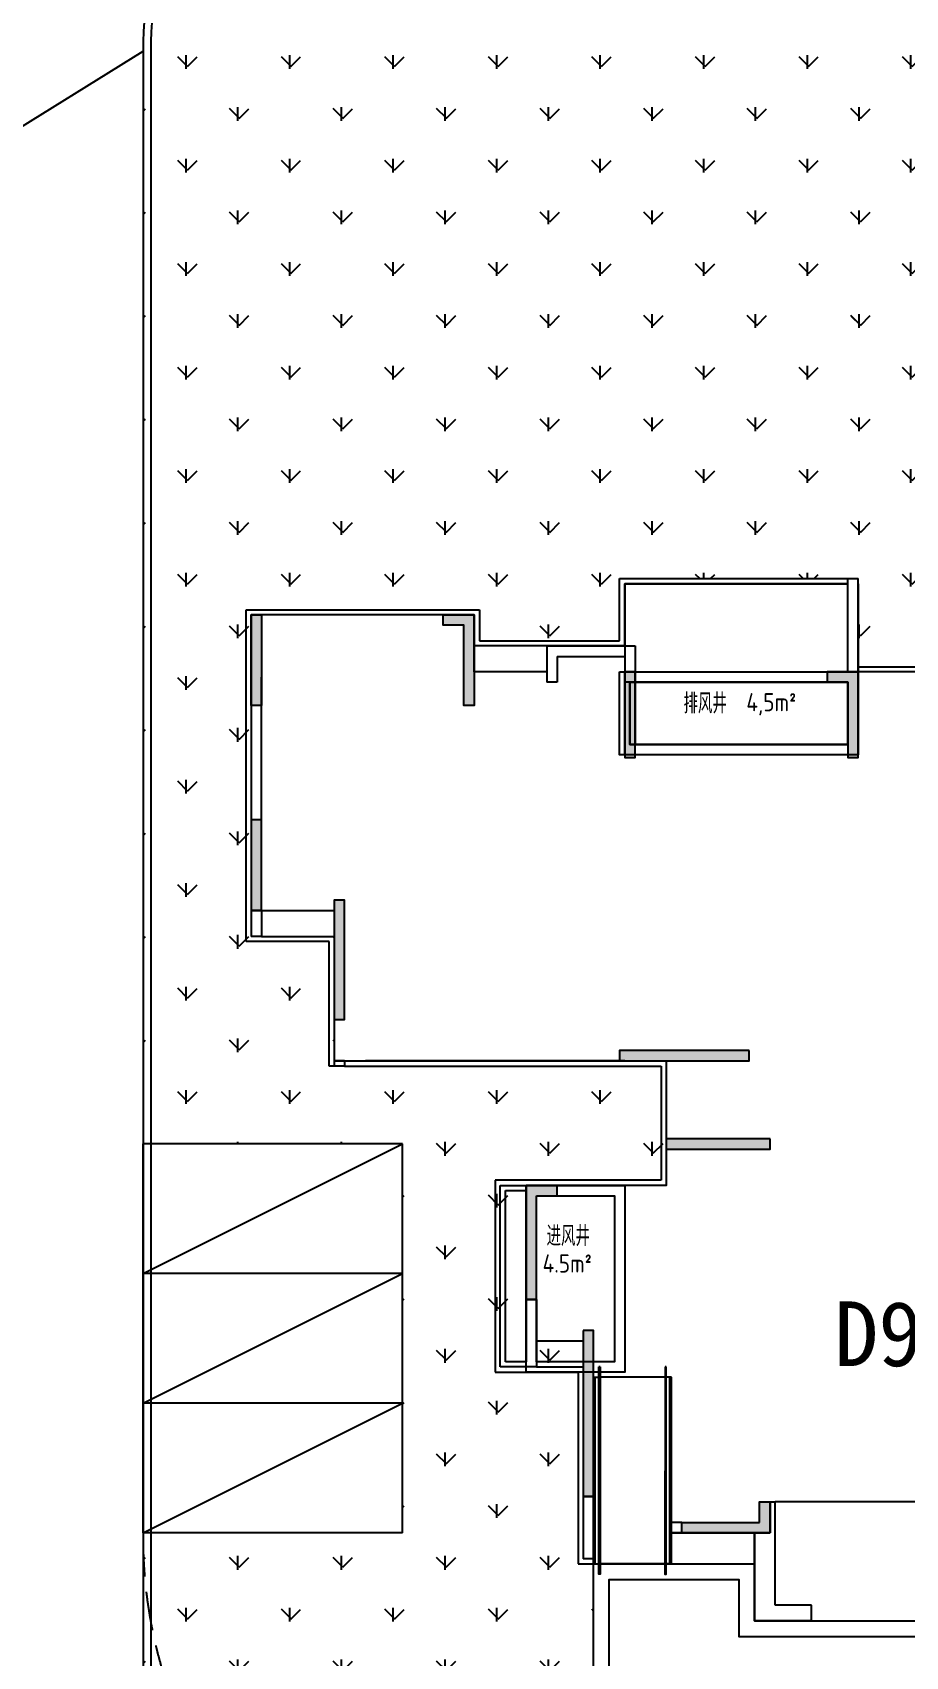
# Model space of a CAD drawing. Header units: millimetres. Extents: x 36720183 to 38160956, y 58934012 to 60388477.
# Drawn here: x 37524127 to 37540954, y 59422029 to 59453344 of the extents above; entities that cross this region are included whole.
import ezdxf

# ---------------------------------------------------------------- set-up
doc = ezdxf.new("R2010")
doc.units = ezdxf.units.MM
doc.header["$LTSCALE"] = 1000
doc.header["$MEASUREMENT"] = 0
doc.linetypes.add('DASH', pattern=[0.35, 0.25, -0.1])
doc.linetypes.add('X-A7-L1-PLAN$0$DOTE', pattern=[2.4200000000000004, 2, -0.2, 0.02, -0.2])
for name, color, linetype in [('@ 绿化', 8, 'Continuous'), ('@YL', 2, 'Continuous'), ('C_Hatch', 41, 'Continuous'), ('C_Wall', 6, 'Continuous'), ('DL_道路红线_支路网_', 1, 'Continuous'), ('j-建筑提资说明', 5, 'Continuous'), ('PUB_TEXT', 7, 'Continuous'), ('RMJM - P1 - P - 120-1$0$文字说明', 7, 'Continuous'), ('STAIR', 2, 'Continuous'), ('WALL', 4, 'Continuous'), ('WINDOW', 2, 'Continuous'), ('X-A7-L1-PLAN$0$dote', 1, 'X-A7-L1-PLAN$0$DOTE'), ('扑救面', 2, 'Continuous'), ('裙楼挑廊', 7, 'Continuous'), ('车位', 40, 'Continuous')]:
    doc.layers.add(name, color=color, linetype=linetype)
doc.styles.add('RMJM - P1 - P - 120-1$0$RMJM_TEXT', font='ARIAL.TTF', dxfattribs={"height": 2.5})
doc.styles.get("Standard").update_dxf_attribs({"font": 'gbenor.shx', "bigfont": 'gbcbig.shx'})
pattern_1 = [(90, (0, 0), (-997.7954749999999, 997.7954750000001), [264.58066, -1731.01015]), (45, (0, 0), (-997.7961550815103, 997.7961550815104), [264.58066, -1146.51615]), (135, (0, 0), (-997.7961550815104, -997.7961550815103), [264.58066, -1146.51615])]

# ---------------------------------------------------------------- blocks, each defined once
blk = doc.blocks.new('车位')
at = {"layer": '车位'}
for p, q in [((2126015.363578103, 462726.0883824006), (2126015.363578103, 465226.0883824006)), ((2131015.363578103, 465226.0883824006), (2126015.363578103, 465226.0883824006)), ((2131015.363578111, 462726.0891391188), (2131015.363578103, 465226.0883824006)), ((2131015.363578111, 462726.0891391188), (2126015.363578103, 462726.0883824006))]:
    blk.add_line(p, q, dxfattribs=at)
blk.add_lwpolyline([(2126015.363578103, 462726.0883824006), (2131015.363578111, 465226.0883824006)], dxfattribs=at)
blk = doc.blocks.new('gj1-0107')
at = {"layer": 'WALL', "color": 2}
for points in [[(42898161.60245097, 57728346.38782929), (42902761.5169506, 57728346.38782929), (42902761.5169506, 57726746.38788577), (42898161.60245097, 57726746.38788577)], [(42902561.51700176, 57728146.38782929), (42898361.60245097, 57728146.38782929), (42898361.60245097, 57726946.38784846), (42902561.51700176, 57726946.38784846)], [(42898361.60245097, 57728146.38782929), (42902561.5169506, 57728146.38782929), (42902561.5169506, 57726946.38788577), (42898361.60245097, 57726946.38788577)], [(42896361.60245097, 57718446.38859461), (42898261.60247244, 57718446.38857052), (42898261.60247241, 57714846.38856554), (42896361.60245097, 57714846.38856554)], [(42896561.60245097, 57718246.38859207), (42898061.60247244, 57718246.38857306), (42898061.60247241, 57715046.38856554), (42896561.60245097, 57715046.38856554)]]:
    blk.add_lwpolyline(points, close=True, dxfattribs=at)
at = {"layer": 'j-建筑提资说明', "color": 2, "char_height": 350, "attachment_point": 1}
for s, insert, width in [('4,5m²', (42900605.20815059, 57727937.36254732), 1018.596089087427), ('4.5m² ', (42896678.31448017, 57717114.53134561), 1092.893483996391)]:
    blk.add_mtext(s, dxfattribs=dict(at, insert=insert, width=width))
at = {"layer": 'PUB_TEXT', "color": 2}
for s, p in [('排风井', (42899394.40946062, 57727545.92719314)), ('进风井', (42896754.99352636, 57717276.94882651))]:
    blk.add_text(s, height=385.8156028368794, dxfattribs=at).set_placement(p)
blk = doc.blocks.new('xfgvdf23')
at = {"layer": 'C_Hatch'}
h = blk.add_hatch(color=256, dxfattribs=at)
h.paths.add_polyline_path([(11788732.39793493, 374174.040619798), (11788732.39793493, 374374.040619798), (11788932.39793493, 374374.040619798), (11788932.39793493, 373974.040619798), (11787332.39803029, 373974.040619798), (11787332.39803029, 374174.040619798)])
h.paths.add_polyline_path([(11783232.39793493, 380574.0406199259), (11784882.39793459, 380574.0406199259), (11784882.39793459, 380374.0406198881), (11783232.39793493, 380374.0406198881)])
h.paths.add_polyline_path([(11769632.19057061, 372774.1261586127), (11769632.39793418, 372773.9560364417), (11769832.39793418, 372773.8709671597), (11769832.39793418, 375073.9559333803), (11769632.39793418, 375073.9559333803), (11769632.19057061, 372774.0410893307)])
h.paths.add_polyline_path([(11781932.43913328, 378174.0406048513), (11781932.39793474, 379274.0406196596), (11783932.39793474, 379274.0406196596), (11783932.39793474, 378574.0408103945), (11784132.39793474, 378574.0408103945), (11784132.39793474, 379274.0406196596), (11784132.39793474, 379474.0406196596), (11783932.39793474, 379474.0406196596), (11781732.39793474, 379474.0406196596), (11781732.43913328, 378174.0406048513)])
h.paths.add_polyline_path([(11779732.31553728, 379474.0406198149), (11779132.31553728, 379474.0406198149), (11779132.31553728, 379274.0406198149), (11779532.31553728, 379274.0406198149), (11779532.31553728, 377824.1306465151), (11779732.31553728, 377824.1306465151)])
h.paths.add_polyline_path([(11784832.39793474, 362874.0406196596), (11784832.39793474, 363474.041382599), (11785032.39793474, 363474.041382599), (11785032.39793474, 363074.0406196596), (11786532.39794592, 363074.0406196589), (11786532.39794592, 362874.0406196589)])
h.paths.add_polyline_path([(11788932.39793474, 369574.041382599), (11788932.39793474, 369374.041382599), (11789332.39793474, 369374.041382599), (11789332.39793474, 367374.0406196142), (11789532.39793474, 367374.0406196142), (11789532.39793474, 369574.041382599)])
h.paths.add_polyline_path([(11781932.39793474, 376674.0408103945), (11781932.39793474, 374274.0409057619), (11781732.39793474, 374274.0409057619), (11781732.39793474, 376674.0408103945)])
h.paths.add_polyline_path([(11801032.39793474, 380574.0406196596), (11800432.39793474, 380574.0406196596), (11800432.39793474, 380374.0406196596), (11800832.39793474, 380374.0406196596), (11800832.39793474, 378924.0408103945), (11801032.39793474, 378924.0408103945)])
h.paths.add_polyline_path([(11794832.36397899, 388674.0406201748), (11794832.39793474, 385874.0406197527), (11795032.39793474, 385874.0406197527), (11795032.36397899, 388674.0406201748)])
h.paths.add_polyline_path([(11793832.39793413, 389374.0406194866), (11792132.39793474, 389374.0406197527), (11792132.39793474, 389174.0406197527), (11793832.39793413, 389174.0406194866)])
h.paths.add_polyline_path([(11796132.39793429, 383174.0406237008), (11795732.39793429, 383174.0406237008), (11795732.39793429, 382974.0406237008), (11796332.39793429, 382974.0406237008), (11796332.39791921, 386074.0406199396), (11796132.39791921, 386074.0406199396)])
h.paths.add_polyline_path([(11768232.97983809, 380573.8712767723), (11768232.89744058, 378823.9559632067), (11768032.89744058, 378823.9559632067), (11768032.97983809, 380573.8712767723)])
h.paths.add_polyline_path([(11771732.69007724, 380573.8712767723), (11772332.69007724, 380573.8712767723), (11772332.60768034, 378824.0406199432), (11772132.60768034, 378824.0406199432), (11772132.69007724, 380373.8712767723), (11771732.69007724, 380373.8712767723)])
h.paths.add_polyline_path([(11782832.39793474, 388674.0406199401), (11782832.39793474, 385874.0406196596), (11783032.39793474, 385874.0406196596), (11783032.39793474, 388674.0406199401)])
h.paths.add_polyline_path([(11781732.39793474, 385574.0406199394), (11781532.39793474, 385574.0406199394), (11781532.39793474, 383174.0406196596), (11782132.39793474, 383174.0406196596), (11782132.39793474, 383374.0406196596), (11781732.39793474, 383374.0406196596)])
h.paths.add_polyline_path([(11775232.39793437, 379474.0406198149), (11775232.39793437, 377824.1306465151), (11775432.39793437, 377824.1306465151), (11775432.39793437, 379474.0406198149)])
h.paths.add_polyline_path([(11768032.60529813, 376623.9558856966), (11768032.60529813, 374873.9559333803), (11768232.60529813, 374873.9559333803), (11768232.60529813, 376623.9558856966)])
h.paths.add_polyline_path([(11785932.39793474, 389374.0406196596), (11784232.39793455, 389374.0406196596), (11784232.39793455, 389174.0406196596), (11785932.39793474, 389174.0406196596)])
h.paths.add_polyline_path([(11786832.39793474, 372174.0410011293), (11785232.39793474, 372174.0410011293), (11785232.39793474, 371974.0410011293), (11786832.39793474, 371974.0410011293)])
h.paths.add_polyline_path([(11777632.4009865, 372174.0410011293), (11775132.4009865, 372174.0410011293), (11775132.4009865, 371974.0410011293), (11777632.4009865, 371974.0410011293)])
h.paths.add_polyline_path([(11786132.39793474, 378974.0408103945), (11786132.39793474, 378374.0408103945), (11786332.39793474, 378374.0408103945), (11786332.39793474, 378774.0408103945), (11789132.39793474, 378774.0408103945), (11789132.39793474, 378974.0408103945)])
h.paths.add_polyline_path([(11788932.39793474, 385874.0406238879), (11788932.39793474, 382974.0406238879), (11789132.39793474, 382974.0406238879), (11789132.39793474, 385874.0406238879)])
h.paths.add_polyline_path([(11774432.4009865, 366774.041382599), (11774432.39802722, 363574.0406196589), (11774632.39802722, 363574.0406196589), (11774632.4009865, 366774.041382599)])
h.paths.add_polyline_path([(11773532.4009865, 369374.041382599), (11773932.39488298, 369374.041382599), (11773932.39488298, 369574.041382599), (11773332.4009865, 369574.041382599), (11773332.4009865, 367374.0406196142), (11773532.4009865, 367374.0406196142)])
h.paths.add_polyline_path([(11778032.4009865, 370474.0410011293), (11776032.4009865, 370474.0410011293), (11776032.4009865, 370274.0410011293), (11778032.4009865, 370274.0410011293)])
h.paths.add_polyline_path([(11786832.39793474, 370474.0410011293), (11784832.39793474, 370474.0410011293), (11784832.39793474, 370274.0410011293), (11786832.39793474, 370274.0410011293)])
h.paths.add_polyline_path([(11788232.39793474, 366774.041382599), (11788232.39793474, 363574.0406196589), (11788432.39793474, 363574.0406196589), (11788432.39793474, 366774.041382599)])
h.paths.add_polyline_path([(11791132.39793474, 374724.0410011293), (11790932.39793474, 374724.0410011293), (11790932.39793474, 373074.0410011293), (11791532.39793474, 373074.0410011293), (11791532.39793474, 373274.0410011293), (11791132.39793474, 373274.0410011293)])
h.paths.add_polyline_path([(11798332.39793474, 373274.0410011293), (11798332.39793474, 371524.0410011293), (11798532.39793474, 371524.0410011293), (11798532.39793474, 373274.0410011293)])
h.paths.add_polyline_path([(11802432.39793474, 377674.0408103945), (11802432.39793474, 375924.0409117223), (11802632.39793474, 375924.0409117223), (11802632.39793474, 377674.0408103945)])
h.paths.add_polyline_path([(11802432.39793474, 371724.0410011293), (11802032.39793474, 371724.0410011293), (11802032.39793474, 371524.0410011293), (11802632.39793474, 371524.0410011293), (11802632.39793474, 373174.0410011293), (11802432.39793474, 373174.0410011293)])
h.paths.add_polyline_path([(11795232.26976091, 380574.0310829164), (11795232.26976091, 378974.0310829164), (11795432.26976091, 378974.0310829164), (11795432.26976091, 380374.0310829164), (11796082.39793437, 380374.0406224331), (11796082.39793437, 380574.0406224331)])
h.paths.add_polyline_path([(11778032.39793474, 362874.0406196596), (11776332.39794648, 362874.0406196589), (11776332.39794648, 363074.0406196589), (11777832.39793474, 363074.0406196596), (11777832.39793474, 363474.041382599), (11778032.39793474, 363474.041382599)])
at = {"layer": 'C_Wall'}
for points in [[(11768232.97983809, 380573.8712767723), (11768232.89744058, 378823.9559632067), (11768032.89744058, 378823.9559632067), (11768032.97983809, 380573.8712767723)], [(11775232.39793437, 379474.0406198149), (11775232.39793437, 377824.1306465151), (11775432.39793437, 377824.1306465151), (11775432.39793437, 379474.0406198149)], [(11768032.60529813, 376623.9558856966), (11768032.60529813, 374873.9559333803), (11768232.60529813, 374873.9559333803), (11768232.60529813, 376623.9558856966)], [(11769632.19057061, 372774.1261586127), (11769632.39793418, 372773.9560364417), (11769832.39793418, 372773.8709671597), (11769832.39793418, 375073.9559333803), (11769632.39793418, 375073.9559333803), (11769632.19057061, 372774.0410893307)], [(11777632.4009865, 372174.0410011293), (11775132.4009865, 372174.0410011293), (11775132.4009865, 371974.0410011293), (11777632.4009865, 371974.0410011293)], [(11778032.4009865, 370474.0410011293), (11776032.4009865, 370474.0410011293), (11776032.4009865, 370274.0410011293), (11778032.4009865, 370274.0410011293)], [(11774432.4009865, 366774.041382599), (11774432.39802722, 363574.0406196589), (11774632.39802722, 363574.0406196589), (11774632.4009865, 366774.041382599)]]:
    blk.add_lwpolyline(points, close=True, dxfattribs=at)
for points in [[(11771732.69007724, 380573.8712767723), (11772332.69007724, 380573.8712767723), (11772332.60768034, 378824.0406199432), (11772132.60768034, 378824.0406199432), (11772132.69007724, 380373.8712767723), (11771732.69007724, 380373.8712767723), (11771732.69007724, 380573.8712767723)], [(11779732.31553728, 379474.0406198149), (11779132.31553728, 379474.0406198149), (11779132.31553728, 379274.0406198149), (11779532.31553728, 379274.0406198149), (11779532.31553728, 377824.1306465151), (11779732.31553728, 377824.1306465151), (11779732.31553728, 379474.0406198149)], [(11773532.4009865, 369374.041382599), (11773932.39488298, 369374.041382599), (11773932.39488298, 369574.041382599), (11773332.4009865, 369574.041382599), (11773332.4009865, 367374.0406196142), (11773532.4009865, 367374.0406196142), (11773532.4009865, 369374.041382599)], [(11777832.39793474, 363074.0406196596), (11777832.39793474, 363474.041382599), (11778032.39793474, 363474.041382599), (11778032.39793474, 362874.0406196596)], [(11778032.39793474, 362874.0406196596), (11776332.39794648, 362874.0406196589), (11776332.39794648, 363074.0406196589), (11777832.39793474, 363074.0406196596)]]:
    blk.add_lwpolyline(points, dxfattribs=at)
blk = doc.blocks.new('sd14esdf126723rwvgfwed')
at = {"color": 6}
for p, q in [((12173783.31583668, 337556.8482209072), (12174683.14813345, 337556.8482209072)), ((12174683.14813345, 337556.8482209072), (12174683.31287739, 333859.8295594752))]:
    blk.add_line(p, q, dxfattribs=at)
for points in [[(12181783.14800041, 354159.8295591921), (12183483.14800059, 354159.8295591921), (12183483.14800059, 351356.8482212201), (12184083.23039712, 351356.8482212275), (12184083.23039713, 350459.8295591921), (12179983.14800041, 350459.8295591921)], [(12179783.2809916, 352156.8482059538), (12175483.19860381, 352156.8482059538), (12175483.24285971, 350456.848221153), (12175483.05887718, 350456.848212488)], [(12173983.06855614, 350456.7775830925), (12172583.23039712, 350456.7116695195), (12172582.76607516, 351556.8484089375), (12168283.37408663, 351556.8484089375), (12168283.50846215, 345856.8482061401), (12169883.2398074, 345856.8482061401), (12169883.23985761, 342956.7118608728), (12176283.23986422, 342956.7118608728), (12176283.22971176, 340556.7116722763), (12173583.23343939, 340556.7124324217), (12173583.23343939, 340556.7124324217), (12173583.23343939, 340556.7124324217)], [(12176383.39519391, 333856.8482209444), (12177983.24907324, 333856.8482208028), (12177983.14426496, 332159.829749912), (12185383.14426602, 332159.829749912), (12185383.20781565, 333856.8482226357), (12188683.23039786, 333856.8482210934), (12188683.23039768, 337556.8482209966), (12189583.14800022, 337556.8482209966)]]:
    blk.add_lwpolyline(points, dxfattribs=at)
at = {"layer": 'STAIR', "color": 6}
blk.add_line((12179083.14801008, 332159.8297499269), (12184283.15573733, 332159.9637328312), dxfattribs=at)
at = {"layer": 'WALL', "color": 6}
for p, q in [((12179783.23038764, 350456.8482209146), (12179783.23038764, 352256.8482059538)), ((12179783.23038764, 352256.8482059538), (12179983.23038764, 352256.8482059538)), ((12179983.23038764, 350456.8482209146), (12179983.23038764, 352256.8482059538)), ((12173983.06855556, 350956.9478943944), (12175683.06855612, 350956.9478943944)), ((12173983.06855556, 350956.9478943944), (12173983.06855614, 350256.9475154951)), ((12174183.06855612, 350756.9478944167), (12175483.06855626, 350756.9478944167)), ((12174183.06855612, 350756.9478944167), (12174183.06855614, 350256.9475154951)), ((12175483.06855626, 350756.9478944167), (12175483.06855632, 350256.9475154951)), ((12175683.06855612, 350956.9478943944), (12175683.06855632, 350256.9475154951)), ((12179783.23038764, 350456.8482209146), (12179983.23038764, 350456.8482209146)), ((12174183.06855614, 350256.9475154951), (12173983.06855614, 350256.9475154951)), ((12175683.06855632, 350256.9475154951), (12175483.06855632, 350256.9475154951)), ((12168283.49904183, 345856.7635348663), (12168283.49904183, 345356.7635348663)), ((12168483.49904183, 345856.7635348663), (12168283.49904183, 345856.7635348663)), ((12168483.49904183, 345856.7635348663), (12168483.49904183, 345356.7635348663)), ((12168483.49904183, 345356.7635348663), (12168283.49904183, 345356.7635348663)), ((12169883.23038708, 342956.8482210487), (12169883.23038708, 342856.8482210487)), ((12170083.23038708, 342956.8482210487), (12169883.23038708, 342956.8482210487)), ((12170083.23038708, 342956.8482210487), (12170083.23038708, 342856.8482210487)), ((12170083.23038708, 342856.8482210487), (12169883.23038708, 342856.8482210487)), ((12173083.23343947, 337056.8482215703), (12173083.23343947, 340556.8489833996)), ((12173083.23343947, 340556.8489833996), (12173583.23343939, 340556.8489838541)), ((12173183.23343944, 337156.8482208997), (12173183.23343944, 340456.8489843756)), ((12173183.23343944, 340456.8489843756), (12173583.23343939, 340456.8489838541)), ((12173583.23343939, 340556.8489838541), (12173583.23343939, 340456.8489838541)), ((12173583.31583668, 338356.8482211009), (12173583.31583684, 337156.8482208997)), ((12173783.31583668, 338356.8482211009), (12173583.31583668, 338356.8482211009)), ((12173783.31583668, 338356.8482211009), (12173783.31583647, 337056.8482215703)), ((12173783.31583647, 337056.8482215703), (12173083.23343947, 337056.8482215703)), ((12173583.31583684, 337156.8482208997), (12173183.23343944, 337156.8482208997)), ((12174683.31287739, 334556.8482211456), (12174683.31287739, 333356.8482211456)), ((12174883.31287739, 334556.8482211456), (12174683.31287739, 334556.8482211456)), ((12174883.31287739, 334556.8482211456), (12174883.31287739, 333356.8482211456)), ((12178283.16668651, 334456.8487811685), (12178383.16668556, 334456.8625120223)), ((12178283.24907167, 333856.8482090607), (12178283.16668651, 334456.8487811685)), ((12178383.24907073, 333856.8619399145), (12178383.16668556, 334456.8625120223)), ((12176583.71362451, 334056.8481964543), (12176383.71362451, 334056.8481964543)), ((12176383.71362451, 333856.8481964543), (12176383.71362451, 334056.8481964543)), ((12176583.71362451, 333856.8481964543), (12176383.71362451, 333856.8481964543)), ((12176583.71362451, 333856.8481964543), (12176583.71362451, 334056.8481964543)), ((12177983.24907217, 333856.8308920935), (12178283.24907167, 333856.8482090607)), ((12177983.34702858, 332159.8297495842), (12177983.24907217, 333856.8308920935)), ((12178383.32971238, 332459.8297497481), (12178383.24907151, 333856.8539813906)), ((12174883.31287739, 333356.8482211456), (12174683.31287739, 333356.8482211456)), ((12179083.14801008, 332459.8297499269), (12178383.32971238, 332459.8297497481)), ((12179083.14801008, 332159.8297499269), (12179083.14801008, 332459.8297499269)), ((12179083.14801008, 332159.8297499269), (12177983.34702858, 332159.8297495842))]:
    blk.add_line(p, q, dxfattribs=at)
at = {"layer": 'WINDOW', "color": 6, "linetype": 'DASH', "ltscale": 1000}
for p, q in [((12172382.76606549, 351556.8484090865), (12168683.31279458, 351556.8484089375)), ((12175483.23343939, 350956.8482210711), (12172583.27982172, 350956.9043479934)), ((12168483.49904183, 347606.7634871826), (12168483.49904183, 350356.7635348663)), ((12169783.29168897, 342856.8482210487), (12169783.29169349, 345256.7635320425)), ((12175483.31278455, 342956.8486026153), (12170483.31278435, 342956.8482061476)), ((12169883.29168897, 342856.8482210487), (12169783.29168897, 342856.8482210487)), ((12173783.31583668, 337056.8482211009), (12174683.23038783, 337056.8482211009))]:
    blk.add_line(p, q, dxfattribs=at)
at = {"layer": 'WINDOW', "color": 6, "ltscale": 1000}
blk.add_line((12178383.23040698, 334459.8165892363), (12184983.23026855, 334458.9103532806), dxfattribs=at)
at = {"layer": 'WINDOW', "color": 6, "linetype": 'DASH', "ltscale": 1000}
for points in [[(12179983.23038764, 350556.8482209146), (12183783.23038783, 350556.8482211381), (12183783.23038781, 351256.8482210934), (12183383.31572821, 351256.8482211381), (12183383.23333056, 354056.8482209146), (12181683.23038764, 354056.8482209146), (12181183.31278472, 354056.8482209146), (12181183.31278472, 354856.8482211009), (12181183.31278472, 357656.8482211456), (12182983.31278492, 357656.8482211456), (12182983.31278492, 360956.8482211977), (12185883.31278469, 360956.8482211977)], [(12169783.29169349, 345256.7635320425), (12168183.49904183, 345256.7635350525), (12168183.36466631, 351656.8437003121), (12172682.7613472, 351657.0555896461), (12172683.27511326, 351056.9024126679), (12175383.23343939, 351056.8501565307), (12175383.23343939, 352256.8482059538), (12179783.23038764, 352256.8482059538)], [(12175483.23038708, 350956.8482061476), (12175483.23038708, 352156.8482059538), (12179783.23038764, 352156.8482059538)], [(12179983.14800041, 352156.8482059538), (12179983.23038764, 352156.8482059538), (12179983.23038764, 350456.8482210711)], [(12168483.49904183, 345356.7635348663), (12169883.23038601, 345356.7635318562)], [(12169883.23038582, 345256.7635318562), (12169882.95089606, 345256.7635318562)], [(12176283.23038746, 342956.8482061476), (12176283.22971176, 340556.8482237086), (12174183.30973316, 340556.848984085)], [(12170083.23035894, 342856.8482061476), (12176183.23035125, 342856.8464887813), (12176183.22955463, 340656.8482237086), (12172983.23343939, 340656.8482237086), (12172983.23343939, 336956.8482211009), (12174583.23038783, 336956.8482211009), (12174583.23038783, 333256.8482211456), (12177983.31278474, 333256.8482212052)]]:
    blk.add_lwpolyline(points, dxfattribs=at)
at = {"layer": 'X-A7-L1-PLAN$0$dote', "color": 6, "linetype": 'ByBlock'}
for p, q in [((12175008.48373405, 337057.3815933168), (12174983.48582029, 337057.3815295845)), ((12174983.59660593, 333256.8849023804), (12174983.59660601, 337057.3815298975)), ((12176283.89175989, 337057.3848586902), (12176258.89384636, 337057.3847949505)), ((12174883.5346318, 333256.8387110904), (12174883.31287738, 336857.3882706687)), ((12174883.31287738, 336857.3882706687), (12174983.4796615, 336857.3851860836)), ((12174913.53463179, 333256.8405588046), (12174913.31287739, 336857.3891945034)), ((12176258.88768768, 336857.3921178505), (12175008.47757666, 336857.4306236356)), ((12176383.81835974, 336857.3882706687), (12176283.88560119, 336857.391348049)), ((12176353.59660533, 333256.8405588046), (12176353.81835973, 336857.3891945034)), ((12176383.59660532, 333256.8387110904), (12176383.81835974, 336857.3882706687)), ((12174883.5346318, 333256.8387110904), (12174983.36878429, 333256.8356367499)), ((12176258.77681047, 333256.8425548598), (12175008.36669945, 333256.881060645)), ((12176383.59660532, 333256.8387110904), (12176283.77472398, 333256.8417850584))]:
    blk.add_line(p, q, dxfattribs=at)
for points in [[(12175008.48373405, 337057.3815933168), (12175008.36056305, 333057.6118786931), (12174983.36264931, 333057.6126484871), (12174983.48582029, 337057.3815295845)], [(12176258.89384636, 337057.3847949505), (12176258.77067407, 333057.5733729079), (12176283.76858757, 333057.5726031065), (12176283.89175989, 337057.3848586902)]]:
    blk.add_lwpolyline(points, dxfattribs=at)
at = {"layer": 'WALL', "color": 6}
blk.add_blockref('xfgvdf23', (400250.6250986308, -29017.10791730881), dxfattribs=at)
at = {"layer": 'RMJM - P1 - P - 120-1$0$文字说明', "color": 6, "insert": (12182925.67930629, 338320.3097510114), "char_height": 1250, "width": 25500, "attachment_point": 3, "style": 'RMJM - P1 - P - 120-1$0$RMJM_TEXT'}
blk.add_mtext('{\\fSimSun|b0|i0|c134|p2;D9栋}', dxfattribs=at)
blk = doc.blocks.new('D9D10scpm')
at = {"layer": 'WALL'}
for points in [[(534229.4326909035, -180456.943750307), (538729.3471905291, -180456.943750307), (538729.3471905291, -182056.9436938241), (534229.4326909035, -182056.9436938241)], [(538529.3472416848, -180656.943750307), (534429.4326909035, -180656.943750307), (534429.4326909035, -181856.9437311366), (538529.3472416848, -181856.9437311366)], [(534429.4326909035, -180656.943750307), (538529.3471905291, -180656.943750307), (538529.3471905291, -181856.9436938241), (534429.4326909035, -181856.9436938241)], [(532329.4326909035, -190356.9429849908), (534229.4327123761, -190356.9430090711), (534229.4327123463, -193956.9430140555), (532329.4326909035, -193956.9430140555)], [(532529.4326909035, -190556.942987524), (534029.4327123761, -190556.9430065379), (534029.4327123463, -193756.9430140555), (532529.4326909035, -193756.9430140555)]]:
    blk.add_lwpolyline(points, close=True, dxfattribs=at)
blk.add_blockref('sd14esdf126723rwvgfwed', (-11641253.67968651, -530913.8768310398))
at = {"layer": 'j-建筑提资说明', "char_height": 350, "attachment_point": 1}
for s, insert, width in [('4,5m²', (536573.0383905172, -180865.9690322801), 1018.596089087427), ('4.5m² ', (532646.1447201073, -191688.80023399), 1092.893483996391)]:
    blk.add_mtext(s, dxfattribs=dict(at, insert=insert, width=width))
at = {"layer": 'PUB_TEXT'}
for s, p in [('排风井', (535362.2397005558, -181257.4043864533)), ('进风井', (532722.8237662911, -191526.3827530816))]:
    blk.add_text(s, height=385.8156028368794, dxfattribs=at).set_placement(p)

msp = doc.modelspace()

# ---------------------------------------------------------------- hatches: boundary and pattern name
at = {"layer": '@ 绿化', "linetype": 'Continuous'}
h = msp.add_hatch(dxfattribs=at)
h.set_pattern_fill('GRASS', color=256, scale=500, style=0)
h.set_pattern_definition(pattern_1)
h.paths.add_polyline_path([(37526257.0492527, 59444581.74963257), (37526283.53297938, 59454669.41344032), (37527849.48171588, 59458000.84079827), (37531268.45510182, 59463247.34241764), (37531711.87784301, 59466677.72408707), (37533048.58033165, 59470246.94085902), (37535465.74318282, 59471605.53427576), (37539178.09581476, 59471685.53428447), (37558565.89398813, 59471832.67529958), (37562377.42615084, 59462158.79676981), (37560526.11797706, 59461597.28652436), (37559659.78434345, 59461012.32623835), (37558745.88118935, 59460002.44621103), (37550795.17552049, 59458253.68115161), (37548488.16908215, 59457292.72046128), (37545407.54171034, 59454394.99420542), (37543063.5649153, 59451519.31708062), (37540819.31079423, 59448136.87918997), (37532642.55037487, 59442564.19194512), (37533165.5923766, 59444925.53425123), (37533165.5923766, 59447925.53425123), (37533165.5923766, 59443492.67777046), (37530265.59237157, 59443492.67777047), (37530265.59237155, 59444581.74963257)])
h.paths.add_polyline_path([(37534265.7431828, 59471605.53428373), (37558565.89398436, 59471605.53426912), (37558565.89398813, 59465505.53426502), (37533962.71986109, 59465178.1437152)], flags=17)
h = msp.add_hatch(dxfattribs=at)
h.set_pattern_fill('GRASS', color=256, scale=500, style=0)
h.set_pattern_definition(pattern_1)
h.paths.add_polyline_path([(37531257.12555269, 59420323.75075927), (37531742.56283746, 59420323.75075927), (37531742.56283746, 59421414.27663168), (37531742.56283746, 59424414.27663168), (37534742.5166396, 59424414.36901385), (37534742.56503447, 59428114.27663159), (37533642.56283747, 59428114.27663159), (37533643.53760612, 59431114.27739406), (37536342.55978552, 59431114.27739406), (37536342.55978552, 59433514.27701259), (37529942.55977891, 59433514.27702637), (37529942.56216711, 59436414.27661654), (37528342.47977021, 59436414.27661654), (37528342.64456457, 59442564.19194512), (37532642.64455503, 59442563.98947436), (37532642.55037487, 59441014.14007992), (37535542.5569829, 59441014.27663128), (37535542.5569829, 59442814.27661664), (37540042.55978571, 59442814.27661664), (37540042.47977021, 59441014.2766314), (37543942.56216785, 59441014.27663112), (37543942.5597859, 59441914.27663135), (37543542.56216785, 59441914.27663162), (37543542.5597859, 59444714.2766314), (37541842.56216767, 59444714.27663112), (37541842.55978571, 59447614.27663168), (37543142.56216767, 59447614.27663168), (37543142.56216767, 59450914.2766314), (37546042.5597859, 59450914.2766314), (37546042.5597859, 59452314.27663159), (37552642.55978552, 59452314.27663159), (37552642.55978552, 59450914.27663146), (37555342.5597859, 59450914.27663168), (37555342.5597859, 59447614.27663168), (37556642.56215213, 59447614.27663801), (37556642.56216721, 59444514.27663516), (37553942.55978544, 59444514.27663288), (37553942.55978544, 59442114.27663539), (37561342.55978571, 59442114.27663539), (37561342.55978571, 59439214.27682213), (37564652.47624309, 59439214.27682187), (37564652.47624153, 59442114.27663113), (37572052.47624336, 59442114.27663513), (37572052.47624336, 59444514.27663261), (37569352.47624355, 59444514.27663261), (37569352.47624355, 59447614.27663141), (37570652.47866905, 59447614.26086622), (37570652.47570456, 59450914.27420571), (37573352.47624328, 59450914.27663092), (37573352.47624328, 59452314.27663132), (37563105.88956046, 59464137.25194892), (37556051.85986716, 59458984.45851287), (37549087.74164039, 59458804.13425115), (37541357.54847902, 59450932.92491248), (37541357.54847902, 59448804.71142474), (37536414.24528718, 59445594.27579561), (37534030.12944835, 59443147.72914031), (37533165.5923766, 59444925.53425123), (37526257.0492527, 59444925.53425123), (37526256.90756036, 59431914.49621717), (37531257.2194562, 59431914.4199149)])
h = msp.add_hatch(dxfattribs=at)
h.set_pattern_fill('GRASS', color=256, scale=500, style=0)
h.set_pattern_definition(pattern_1)
h.paths.add_polyline_path([(37526256.91242234, 59424414.27663168), (37534942.98619552, 59424414.47579118), (37534942.98619552, 59419323.94991995), (37526256.91242234, 59419323.75076045)])

# ---------------------------------------------------------------- linework, layer by layer
at = {"layer": '@YL'}
msp.add_lwpolyline([(37545442.67879923, 59422717.25318672), (37545442.67879923, 59419717.25318672), (37534943.11873267, 59419717.25318681), (37534942.86640178, 59423814.26214791), (37538042.54378708, 59423814.27165803), (37538042.47603494, 59422717.2531864), (37544342.47978099, 59422717.25318626)], dxfattribs=at)
at = {"layer": '@YL', "color": 8}
msp.add_lwpolyline([(37545142.67879923, 59422717.25318672), (37545142.67879923, 59420017.25318672), (37535243.10025652, 59420017.25318681), (37535242.88487902, 59423514.26306839), (37537742.52525838, 59423514.27073754), (37537742.45750629, 59422417.25318641), (37544342.47978098, 59422417.25318626)], dxfattribs=at)
at = {"layer": 'DL_道路红线_支路网_', "color": 8}
for p, q in [((37519257.04925263, 59448628.88709893), (37526257.0492527, 59452982.04533005)), ((37526407.0492527, 59452982.04533005), (37526407.04925269, 59333215.98568337))]:
    msp.add_line(p, q, dxfattribs=at)
at = {"layer": 'DL_道路红线_支路网_', "color": 4}
msp.add_line((37526257.0492527, 59452982.04533005), (37526257.04925269, 59333215.98568337), dxfattribs=at)
msp.add_line((37526257.0492527, 59452982.04533005), (37526257.04925269, 59333215.98568337), dxfattribs=at)
msp.add_arc((37534757.0492527, 59452982.04533005), 8500, 139.5581737710844, 180, dxfattribs=at)
msp.add_arc((37534757.0492527, 59452982.04533005), 8500, 139.5581737710844, 180, dxfattribs=at)
at = {"layer": 'DL_道路红线_支路网_', "color": 8}
msp.add_arc((37534757.0492527, 59452982.04533005), 8350, 139.5581737710844, 180, dxfattribs=at)
at = {"layer": '扑救面', "color": 8, "linetype": 'DASH', "ltscale": 3}
msp.add_lwpolyline([(37526257.06212733, 59424323.76361579), (37526257.06212733, 59424323.76361579, 0.4142139807318429), (37535257.06212731, 59415323.75076048), (37535627.37923974, 59415323.75076047)], format="xyb", dxfattribs=at)

# ---------------------------------------------------------------- block references
msp.add_blockref('D9D10scpm', (37001313.01145649, 59621471.30026786))
at = {"layer": '裙楼挑廊', "color": 0}
msp.add_blockref('gj1-0107', (-5362719.037007101, 1712667.888802275), dxfattribs=at)
at = {"layer": '车位', "rotation": 359.9991256950881}
for p in [(35400234.60106079, 58966720.84981667), (35400234.67736048, 58964220.77779449), (35400234.63921063, 58961720.70577405)]:
    msp.add_blockref('车位', p, dxfattribs=at)

doc.saveas('drawing.dxf')
